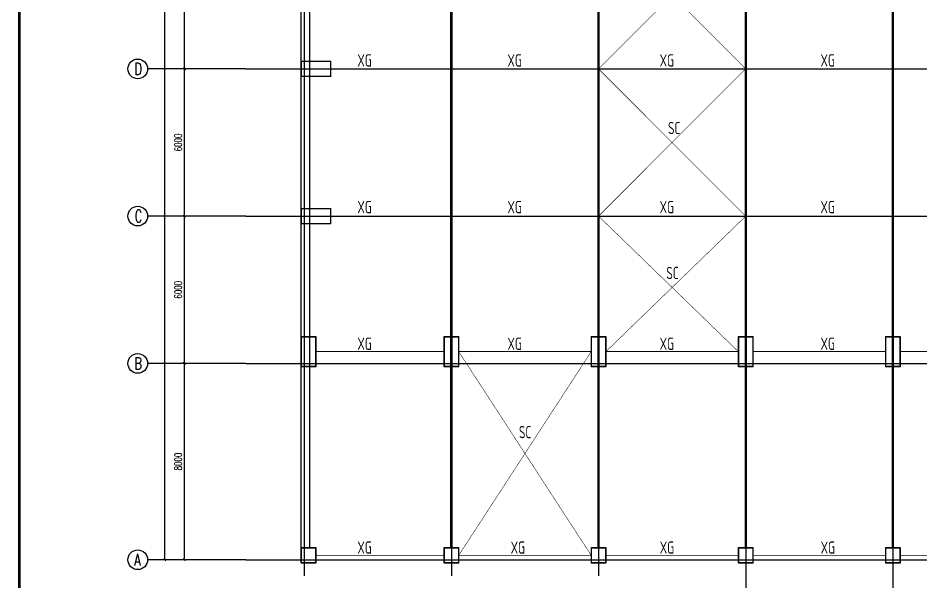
# Model space of a CAD drawing. Extents: x -73672 to 366960, y -527333 to 140666.
# Drawn here: x 3814 to 40622, y -95080 to -72106 of the extents above; entities that cross this region are included whole.
import ezdxf
from ezdxf.enums import TextEntityAlignment as Align

# ---------------------------------------------------------------- set-up
doc = ezdxf.new("R2010")
doc.units = 0
doc.header["$LTSCALE"] = 1000
doc.header["$MEASUREMENT"] = 0
for name, color, linetype in [('AXIS', 3, 'Continuous'), ('AXIS_TEXT', 7, 'Continuous'), ('COLU_DE_NUM', 7, 'Continuous'), ('COLUMN', 9, 'Continuous'), ('PUB_TITLE', 4, 'Continuous')]:
    doc.layers.add(name, color=color, linetype=linetype)
doc.styles.add('_TCH_AXIS', font='COMPLEX', dxfattribs={"bigfont": 'GBCBIG'})
doc.styles.add('_TCH_DIM_T3', font='SIMPLEX', dxfattribs={"width": 0.705882, "bigfont": 'GBCBIG'})
doc.styles.add('COMPLEX', font='COMPLEX', dxfattribs={"bigfont": 'Tssdchn.shx'})
doc.styles.add('TSSD_Label', font='Tssdeng.shx', dxfattribs={"width": 0.7, "bigfont": 'hztxt.shx'})
doc.dimstyles.new('_TCH_ARCH-100', dxfattribs={"dimtxt": 297.5, "dimasz": 100, "dimexe": 250, "dimexo": 300, "dimgap": 100, "dimtad": 1, "dimdec": 0, "dimzin": 0, "dimdsep": 46, "dimtxsty": '_TCH_DIM_T3', "dimblk": 'ARCHTICK', "dimcen": 0.09, "dimclrt": 7, "dimazin": 2, "dimtfac": 1, "dimtdec": 0, "dimtix": 1, "dimtmove": 2, "dimatfit": 3, "dimfxl": 0, "dimtolj": 1, "dimtzin": 0, "dimarcsym": 0})

# ---------------------------------------------------------------- blocks, each defined once
blk = doc.blocks.new('_AXISO')
blk.add_circle((0, 0), 0.5)
at = {"layer": 'AXIS_TEXT', "style": 'COMPLEX'}
blk.add_attdef('A', text='', height=0.56, dxfattribs=at).set_placement((-0.25, -0.28), (0.25, -0.28), align=Align.FIT)
blk = doc.blocks.new('_ArchTick')
at = {"color": 0, "linetype": 'ByBlock', "const_width": 0.4}
blk.add_lwpolyline([(-0.5, -0.5), (0.5, 0.5)], dxfattribs=at)
blk = doc.blocks.new('*D9263')
at = {"layer": 'AXIS', "color": 0, "lineweight": -2}
for p, q in [((12793, -38176), (9543, -38176)), ((9793, -94176), (9793, -38176)), ((12793, -94176), (9543, -94176))]:
    blk.add_line(p, q, dxfattribs=at)
at = {"layer": 'Defpoints', "color": 0}
for p in [(9793, -38176), (13093, -38176), (13093, -94176)]:
    blk.add_point(p, dxfattribs=at)
at = {"layer": 'AXIS', "color": 0, "linetype": 'ByBlock', "lineweight": -2, "xscale": 100, "yscale": 100, "zscale": 100}
for p, rotation in [((9793, -38176), 90), ((9793, -94176), 270)]:
    blk.add_blockref('_ArchTick', p, dxfattribs=dict(at, rotation=rotation))
at = {"layer": 'AXIS', "color": 7, "insert": (9544, -66176), "char_height": 297.5, "attachment_point": 5, "rotation": 90, "style": '_TCH_DIM_T3'}
blk.add_mtext('\\A1;56000', dxfattribs=at)
blk = doc.blocks.new('*D9264')
at = {"layer": 'AXIS', "color": 0, "lineweight": -2}
for p, q in [((12793, -86176), (10343, -86176)), ((10593, -94176), (10593, -86176)), ((12793, -94176), (10343, -94176))]:
    blk.add_line(p, q, dxfattribs=at)
at = {"layer": 'Defpoints', "color": 0}
for p in [(10593, -86176), (13093, -86176), (13093, -94176)]:
    blk.add_point(p, dxfattribs=at)
at = {"layer": 'AXIS', "color": 0, "linetype": 'ByBlock', "lineweight": -2, "xscale": 100, "yscale": 100, "zscale": 100}
for p, rotation in [((10593, -86176), 90), ((10593, -94176), 270)]:
    blk.add_blockref('_ArchTick', p, dxfattribs=dict(at, rotation=rotation))
at = {"layer": 'AXIS', "color": 7, "insert": (10344, -90176), "char_height": 297.5, "attachment_point": 5, "rotation": 90, "style": '_TCH_DIM_T3'}
blk.add_mtext('\\A1;8000', dxfattribs=at)
blk = doc.blocks.new('*D9265')
at = {"layer": 'AXIS', "color": 0, "lineweight": -2}
for p, q in [((12793, -80176), (10343, -80176)), ((10593, -86176), (10593, -80176)), ((12793, -86176), (10343, -86176))]:
    blk.add_line(p, q, dxfattribs=at)
at = {"layer": 'Defpoints', "color": 0}
for p in [(10593, -80176), (13093, -80176), (13093, -86176)]:
    blk.add_point(p, dxfattribs=at)
at = {"layer": 'AXIS', "color": 0, "linetype": 'ByBlock', "lineweight": -2, "xscale": 100, "yscale": 100, "zscale": 100}
for p, rotation in [((10593, -80176), 90), ((10593, -86176), 270)]:
    blk.add_blockref('_ArchTick', p, dxfattribs=dict(at, rotation=rotation))
at = {"layer": 'AXIS', "color": 7, "insert": (10344, -83176), "char_height": 297.5, "attachment_point": 5, "rotation": 90, "style": '_TCH_DIM_T3'}
blk.add_mtext('\\A1;6000', dxfattribs=at)
blk = doc.blocks.new('*D9266')
at = {"layer": 'AXIS', "color": 0, "lineweight": -2}
for p, q in [((12793, -74176), (10343, -74176)), ((10593, -80176), (10593, -74176)), ((12793, -80176), (10343, -80176))]:
    blk.add_line(p, q, dxfattribs=at)
at = {"layer": 'Defpoints', "color": 0}
for p in [(10593, -74176), (13093, -74176), (13093, -80176)]:
    blk.add_point(p, dxfattribs=at)
at = {"layer": 'AXIS', "color": 0, "linetype": 'ByBlock', "lineweight": -2, "xscale": 100, "yscale": 100, "zscale": 100}
for p, rotation in [((10593, -74176), 90), ((10593, -80176), 270)]:
    blk.add_blockref('_ArchTick', p, dxfattribs=dict(at, rotation=rotation))
at = {"layer": 'AXIS', "color": 7, "insert": (10344, -77176), "char_height": 297.5, "attachment_point": 5, "rotation": 90, "style": '_TCH_DIM_T3'}
blk.add_mtext('\\A1;6000', dxfattribs=at)
blk = doc.blocks.new('*D9267')
at = {"layer": 'AXIS', "color": 0, "lineweight": -2}
for p, q in [((12793, -68176), (10343, -68176)), ((10593, -74176), (10593, -68176)), ((12793, -74176), (10343, -74176))]:
    blk.add_line(p, q, dxfattribs=at)
at = {"layer": 'Defpoints', "color": 0}
for p in [(10593, -68176), (13093, -68176), (13093, -74176)]:
    blk.add_point(p, dxfattribs=at)
at = {"layer": 'AXIS', "color": 0, "linetype": 'ByBlock', "lineweight": -2, "xscale": 100, "yscale": 100, "zscale": 100}
for p, rotation in [((10593, -68176), 90), ((10593, -74176), 270)]:
    blk.add_blockref('_ArchTick', p, dxfattribs=dict(at, rotation=rotation))
at = {"layer": 'AXIS', "color": 7, "insert": (10344, -71176), "char_height": 297.5, "attachment_point": 5, "rotation": 90, "style": '_TCH_DIM_T3'}
blk.add_mtext('\\A1;6000', dxfattribs=at)

msp = doc.modelspace()

# ---------------------------------------------------------------- linework, layer by layer
at = {"color": 1}
for p, q in [((15478.74, -36523.77), (15478.74, -94829.56)), ((21478.74, -36523.77), (21478.74, -94829.56)), ((27478.74, -36523.77), (27478.74, -94829.56)), ((33478.74, -36523.77), (33478.74, -94829.56)), ((39478.74, -36523.77), (39478.74, -94829.56)), ((13093.08, -74175.96), (124564.96, -74175.96)), ((13093.08, -80175.96), (124564.96, -80175.96)), ((13093.08, -86175.96), (124564.96, -86175.96)), ((13093.08, -94175.96), (124564.96, -94175.96))]:
    msp.add_line(p, q, dxfattribs=at)
at = {"color": 0}
for p, q in [((15358.74, -94295.96), (15358.74, -39255.96)), ((15708.74, -93695.96), (15708.74, -39255.96))]:
    msp.add_line(p, q, dxfattribs=at)
for p, q in [((13858.74, -86175.96), (15358.74, -86175.96)), ((33478.74, -94295.96), (33478.74, -95795.96)), ((39478.74, -94295.96), (39478.74, -95795.96))]:
    msp.add_line(p, q)
for points, const_width in [([(33178.74, -85695.96), (27478.74, -80175.96), (33478.74, -74175.96), (27478.74, -68175.96), (33178.74, -62175.96), (27478.74, -56175.96), (33478.74, -50175.96), (27478.74, -44175.96), (33178.74, -38655.96)], 20), ([(27778.74, -38655.96), (33478.74, -44175.96), (27478.74, -50175.96), (33478.74, -56175.96), (27778.74, -62175.96), (33478.74, -68175.96), (27478.74, -74175.96), (33478.74, -80175.96), (27778.74, -85695.96)], 20), ([(21478.74, -93695.96), (21478.74, -39255.96)], 100), ([(21478.74, -39255.96), (21478.74, -93695.96)], 50), ([(27478.74, -93695.96), (27478.74, -39255.96)], 100), ([(33478.74, -93695.96), (33478.74, -39255.96)], 100), ([(39478.74, -93695.96), (39478.74, -39255.96)], 100), ([(15358.74, -74475.96), (15358.74, -73875.96), (16558.74, -73875.96), (16558.74, -74475.96), (15358.74, -74475.96)], 50), ([(15358.74, -80475.96), (15358.74, -79875.96), (16558.74, -79875.96), (16558.74, -80475.96), (15358.74, -80475.96)], 50), ([(15358.74, -85095.96), (15358.74, -86295.96), (15958.74, -86295.96), (15958.74, -85095.96), (15358.74, -85095.96)], 50), ([(21178.74, -85095.96), (21178.74, -86295.96), (21778.74, -86295.96), (21778.74, -85095.96), (21178.74, -85095.96)], 50), ([(27178.74, -85095.96), (27178.74, -86295.96), (27778.74, -86295.96), (27778.74, -85095.96), (27178.74, -85095.96)], 50), ([(33178.74, -85095.96), (33178.74, -86295.96), (33778.74, -86295.96), (33778.74, -85095.96), (33178.74, -85095.96)], 50), ([(39178.74, -85095.96), (39178.74, -86295.96), (39778.74, -86295.96), (39778.74, -85095.96), (39178.74, -85095.96)], 50), ([(21778.74, -85695.96), (27178.74, -93995.96)], 20), ([(27178.74, -85695.96), (21778.74, -93995.96)], 20), ([(15958.74, -94295.96), (15958.74, -93695.96), (15358.74, -93695.96), (15358.74, -94295.96), (15958.74, -94295.96)], 50), ([(21778.74, -94295.96), (21778.74, -93695.96), (21178.74, -93695.96), (21178.74, -94295.96), (21778.74, -94295.96)], 50), ([(27778.74, -94295.96), (27778.74, -93695.96), (27178.74, -93695.96), (27178.74, -94295.96), (27778.74, -94295.96)], 50), ([(33778.74, -94295.96), (33778.74, -93695.96), (33178.74, -93695.96), (33178.74, -94295.96), (33778.74, -94295.96)], 50), ([(39778.74, -94295.96), (39778.74, -93695.96), (39178.74, -93695.96), (39178.74, -94295.96), (39778.74, -94295.96)], 50)]:
    msp.add_lwpolyline(points, dxfattribs=dict(at, const_width=const_width))
at = {"const_width": 40}
for points in [[(16558.74, -74175.96), (50878.74, -74175.96)], [(16558.74, -80175.96), (50878.74, -80175.96)], [(15958.74, -85695.96), (21178.74, -85695.96)], [(21778.74, -85695.96), (27178.74, -85695.96)], [(27778.74, -85695.96), (33178.74, -85695.96)], [(33778.74, -85695.96), (39178.74, -85695.96)], [(39778.74, -85695.96), (45178.74, -85695.96)], [(15958.74, -93995.96), (21178.74, -93995.96)], [(21778.74, -93995.96), (27178.74, -93995.96)], [(27778.74, -93995.96), (33178.74, -93995.96)], [(33778.74, -93995.96), (39178.74, -93995.96)], [(39778.74, -93995.96), (45178.74, -93995.96)]]:
    msp.add_lwpolyline(points, dxfattribs=at)
at = {"layer": 'AXIS'}
for p, q in [((13093.08, -74175.96), (9093.08, -74175.96)), ((13093.08, -80175.96), (9093.08, -80175.96)), ((13093.08, -86175.96), (9093.08, -86175.96)), ((13093.08, -94175.96), (9093.08, -94175.96))]:
    msp.add_line(p, q, dxfattribs=at)
at = {"layer": 'COLUMN'}
for points in [[(15358.74, -73875.96), (15358.74, -74475.96), (16558.74, -74475.96), (16558.74, -73875.96)], [(15358.74, -79875.96), (15358.74, -80475.96), (16558.74, -80475.96), (16558.74, -79875.96)], [(15358.74, -86295.96), (15958.74, -86295.96), (15958.74, -85095.96), (15358.74, -85095.96)], [(21178.74, -86295.96), (21778.74, -86295.96), (21778.74, -85095.96), (21178.74, -85095.96)], [(27178.74, -86295.96), (27778.74, -86295.96), (27778.74, -85095.96), (27178.74, -85095.96)], [(33178.74, -86295.96), (33778.74, -86295.96), (33778.74, -85095.96), (33178.74, -85095.96)], [(39178.74, -86295.96), (39778.74, -86295.96), (39778.74, -85095.96), (39178.74, -85095.96)], [(15358.74, -94295.96), (15958.74, -94295.96), (15958.74, -93695.96), (15358.74, -93695.96)], [(21178.74, -94295.96), (21778.74, -94295.96), (21778.74, -93695.96), (21178.74, -93695.96)], [(27178.74, -94295.96), (27778.74, -94295.96), (27778.74, -93695.96), (27178.74, -93695.96)], [(33178.74, -94295.96), (33778.74, -94295.96), (33778.74, -93695.96), (33178.74, -93695.96)], [(39178.74, -94295.96), (39778.74, -94295.96), (39778.74, -93695.96), (39178.74, -93695.96)]]:
    msp.add_lwpolyline(points, close=True, dxfattribs=at)
at = {"layer": 'PUB_TITLE', "const_width": 100}
msp.add_lwpolyline([(3864, -112918.78), (149064, -112918.78), (149064, -30818.78), (3864, -30818.78)], close=True, dxfattribs=at)

# ---------------------------------------------------------------- block references
at = {"layer": 'AXIS'}
ref = msp.add_blockref('_AXISO', (8693.08, -74175.96), dxfattribs=dict(at, xscale=800, yscale=800, zscale=800))
ref.add_attrib('A', 'D', (8554.16, -74419.07), dxfattribs={"color": 7, "height": 486.22, "style": '_TCH_AXIS', "width": 0.705882})
ref = msp.add_blockref('_AXISO', (8693.08, -80175.96), dxfattribs=dict(at, xscale=800, yscale=800, zscale=800))
ref.add_attrib('A', 'C', (8567.02, -80425.98), dxfattribs={"color": 7, "height": 500.04, "style": '_TCH_AXIS', "width": 0.705882})
ref = msp.add_blockref('_AXISO', (8693.08, -86175.96), dxfattribs=dict(at, xscale=800, yscale=800, zscale=800))
ref.add_attrib('A', 'B', (8554.16, -86419.07), dxfattribs={"color": 7, "height": 486.22, "style": '_TCH_AXIS', "width": 0.705882})
ref = msp.add_blockref('_AXISO', (8693.08, -94175.96), dxfattribs=dict(at, xscale=800, yscale=800, zscale=800))
ref.add_attrib('A', 'A', (8548.13, -94415.52), dxfattribs={"color": 7, "height": 479.13, "style": '_TCH_AXIS', "width": 0.705882})

# ---------------------------------------------------------------- texts
at = {"layer": 'COLU_DE_NUM', "style": 'TSSD_Label', "width": 0.7}
for s, p in [('XG', (17941.2, -73830.86)), ('XG', (24058.97, -73830.86)), ('XG', (30262.61, -73830.86)), ('XG', (36820.7, -73830.86)), ('SC', (30562.2, -76584.95)), ('XG', (17941.2, -79806.96)), ('XG', (24058.97, -79806.96)), ('XG', (30262.61, -79806.96)), ('XG', (36820.7, -79806.96)), ('SC', (30493.06, -82492.17)), ('XG', (17941.2, -85375.46)), ('XG', (24058.97, -85375.46)), ('XG', (30262.61, -85375.46)), ('XG', (36820.7, -85375.46)), ('SC', (24484.55, -88973.52)), ('XG', (17941.2, -93678.64)), ('XG', (24188.84, -93678.64)), ('XG', (30267.98, -93678.64)), ('XG', (36827.95, -93678.64))]:
    msp.add_text(s, height=500, dxfattribs=at).set_placement(p, align=Align.MIDDLE)

# ---------------------------------------------------------------- dimensions: what is measured, and where the dimension line sits
at = {"layer": 'AXIS'}
for p1, p2, distance, picture, middle in [((13093.08, -94175.96), (13093.08, -38175.96), 3300, '*D9263', (9544.33, -66175.96)), ((13093.08, -74175.96), (13093.08, -68175.96), 2500, '*D9267', (10344.33, -71175.96)), ((13093.08, -80175.96), (13093.08, -74175.96), 2500, '*D9266', (10344.33, -77175.96)), ((13093.08, -86175.96), (13093.08, -80175.96), 2500, '*D9265', (10344.33, -83175.96)), ((13093.08, -94175.96), (13093.08, -86175.96), 2500, '*D9264', (10344.33, -90175.96))]:
    dim = msp.add_aligned_dim(p1=p1, p2=p2, distance=distance, dimstyle='_TCH_ARCH-100', dxfattribs=at)
    dim.commit()
    dim.dimension.update_dxf_attribs({"geometry": picture, "text_midpoint": middle})

doc.saveas('drawing.dxf')
